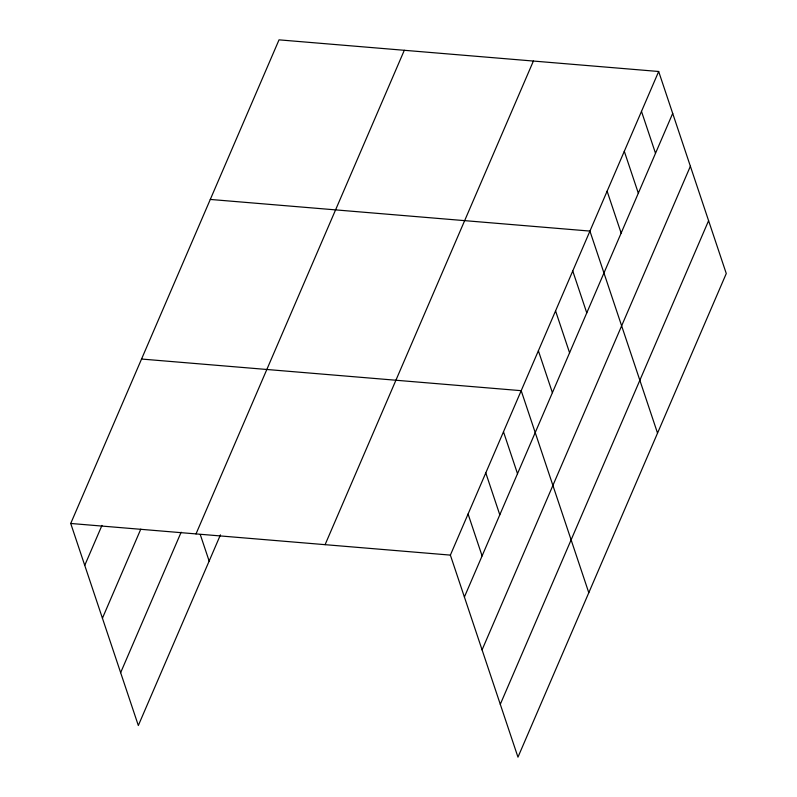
<?xml version="1.0" encoding="UTF-8"?>
<svg xmlns="http://www.w3.org/2000/svg" width="797" height="797" viewBox="0 0 797 797"><rect width="100%" height="100%" fill="white"/><g stroke="black" fill="none" stroke-linecap="round" stroke-linejoin="round"><path stroke-width="1.2" d="M220.44 534.857L138.329 725.509L70.724 523.47L279.03 39.85L658.671 71.491L726.276 273.53L517.97 757.15L450.375 555.111L658.671 71.491M84.741 565.372L101.956 525.412M102.424 618.223L140.79 529.148M120.646 672.668L181.138 532.217M196.012 533.91L404.308 50.291M325.086 544.67L533.392 61.05M464.392 597.013L672.698 113.393M482.075 649.864L690.381 166.244M500.287 704.309L708.593 220.689M210.288 199.439L589.929 231.08L657.535 433.13M141.547 359.039L521.198 390.679L588.794 592.719M70.724 523.47L450.375 555.111M641.485 111.391L655.513 153.293M624.3 151.291L638.327 193.193M607.115 191.19L621.142 233.093M572.744 270.98L586.771 312.892M555.559 310.88L569.586 352.792M538.383 350.78L552.401 392.682M503.485 431.785L517.512 473.697M485.781 472.89L499.799 514.802M468.078 514.005L482.095 555.908M200.306 534.657L209.153 561.078"/></g></svg>
